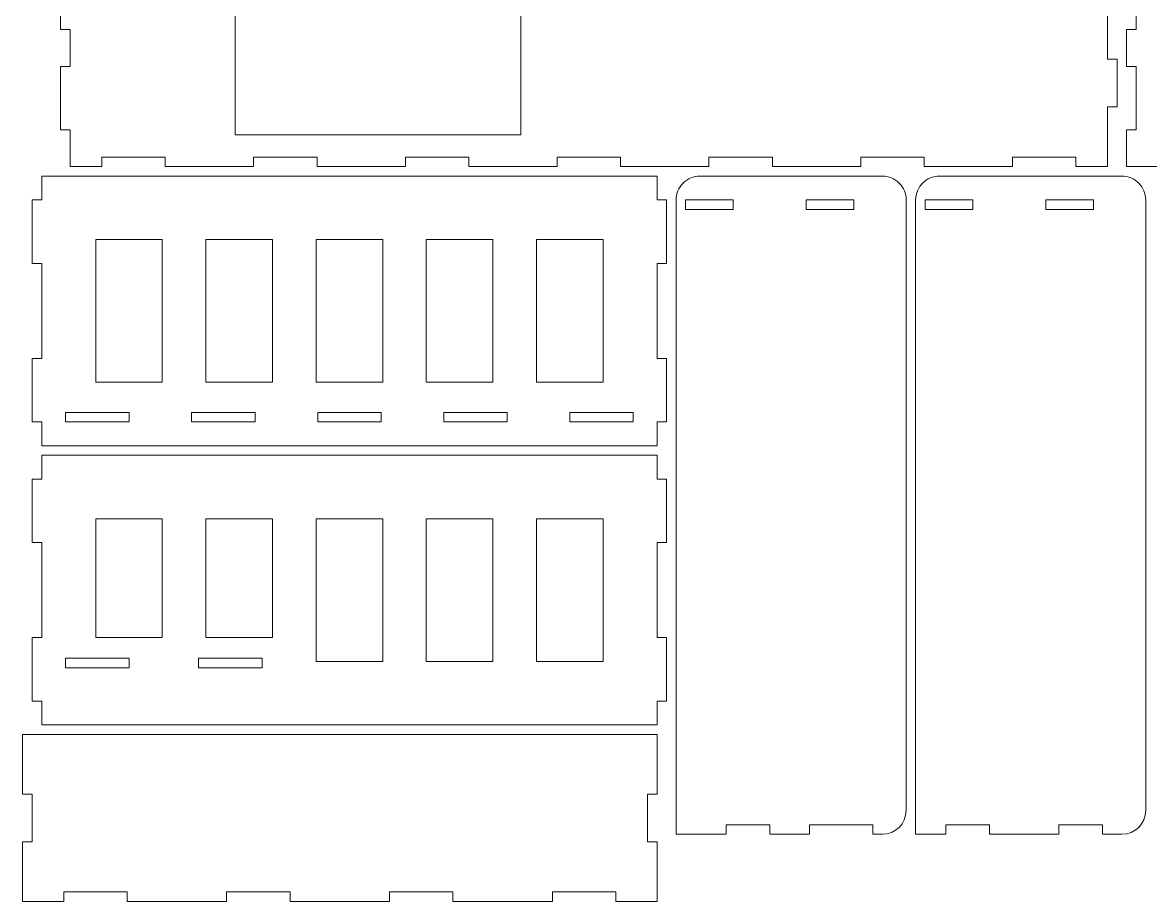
# Model space of a CAD drawing. Header units: millimetres. Extents: x -778 to 778, y -740 to 740.
# Drawn here: x -724 to -14, y -730 to -176 of the extents above; entities that cross this region are included whole.
import ezdxf

# ---------------------------------------------------------------- set-up
doc = ezdxf.new("R2010")
doc.units = ezdxf.units.MM
doc.header["$MEASUREMENT"] = 0
doc.layers.add('Layer 1', color=7, linetype='Continuous')

msp = doc.modelspace()

# ---------------------------------------------------------------- linework, layer by layer
at = {"layer": 'Layer 1', "color": 250, "lineweight": 20}
for points, knots in [([(411.5, 183.5), (411.5, 183.5), (411.5, 225.5), (411.5, 225.5), (411.5, 225.5), (411.5, 228.8803), (407.0632, 231.0337), (403.9041, 232.0283), (403.9041, 232.0283), (400.7449, 233.0229), (397.0828, 233.5), (393.5, 233.5), (393.5, 233.5), (393.5, 233.5), (389.5, 233.5), (389.5, 233.5), (389.5, 233.5), (385.919, 233.5), (382.9528, 233.2418), (379.0992, 232.0293), (379.0992, 232.0293), (375.2455, 230.8168), (371.5, 228.8811), (371.5, 225.5), (371.5, 225.5), (371.5, 225.5), (371.5, 49.5), (371.5, 49.5), (371.5, 49.5), (371.5, 49.5), (-22.5, 49.5), (-22.5, 49.5), (-22.5, 49.5), (-22.5, 49.5), (-22.5, 9.5), (-22.5, 9.5), (-22.5, 9.5), (-22.5, 9.5), (-28.5, 9.5), (-28.5, 9.5), (-28.5, 9.5), (-28.5, 9.5), (-28.5, -13.7), (-28.5, -13.7), (-28.5, -13.7), (-28.5, -13.7), (-22.5, -13.7), (-22.5, -13.7), (-22.5, -13.7), (-22.5, -13.7), (-22.5, -53.7), (-22.5, -53.7), (-22.5, -53.7), (-22.5, -53.7), (-28.5, -53.7), (-28.5, -53.7), (-28.5, -53.7), (-28.5, -53.7), (-28.5, -76.9), (-28.5, -76.9), (-28.5, -76.9), (-28.5, -76.9), (-22.5, -76.9), (-22.5, -76.9), (-22.5, -76.9), (-22.5, -76.9), (-22.5, -116.9), (-22.5, -116.9), (-22.5, -116.9), (-22.5, -116.9), (-28.5, -116.9), (-28.5, -116.9), (-28.5, -116.9), (-28.5, -116.9), (-28.5, -140.1), (-28.5, -140.1), (-28.5, -140.1), (-28.5, -140.1), (-22.5, -140.1), (-22.5, -140.1), (-22.5, -140.1), (-22.5, -140.1), (-22.5, -180.1), (-22.5, -180.1), (-22.5, -180.1), (-22.5, -180.1), (-28.5, -180.1), (-28.5, -180.1), (-28.5, -180.1), (-28.5, -180.1), (-28.5, -203.3), (-28.5, -203.3), (-28.5, -203.3), (-28.5, -203.3), (-22.5, -203.3), (-22.5, -203.3), (-22.5, -203.3), (-22.5, -203.3), (-22.5, -243.3), (-22.5, -243.3), (-22.5, -243.3), (-22.5, -243.3), (-28.5, -243.3), (-28.5, -243.3), (-28.5, -243.3), (-28.5, -243.3), (-28.5, -266.5), (-28.5, -266.5), (-28.5, -266.5), (-28.5, -266.5), (-2.5, -266.5), (-2.5, -266.5), (-2.5, -266.5), (-2.5, -266.5), (-2.5, -260.5), (-2.5, -260.5), (-2.5, -260.5), (-2.5, -260.5), (37.5, -260.5), (37.5, -260.5), (37.5, -260.5), (37.5, -260.5), (37.5, -266.5), (37.5, -266.5), (37.5, -266.5), (37.5, -266.5), (100.1667, -266.5), (100.1667, -266.5), (100.1667, -266.5), (100.1667, -266.5), (100.1667, -260.5), (100.1667, -260.5), (100.1667, -260.5), (100.1667, -260.5), (140.1667, -260.5), (140.1667, -260.5), (140.1667, -260.5), (140.1667, -260.5), (140.1667, -266.5), (140.1667, -266.5), (140.1667, -266.5), (140.1667, -266.5), (202.8333, -266.5), (202.8333, -266.5), (202.8333, -266.5), (202.8333, -266.5), (202.8333, -260.5), (202.8333, -260.5), (202.8333, -260.5), (202.8333, -260.5), (242.8333, -260.5), (242.8333, -260.5), (242.8333, -260.5), (242.8333, -260.5), (242.8333, -266.5), (242.8333, -266.5), (242.8333, -266.5), (242.8333, -266.5), (305.5, -266.5), (305.5, -266.5), (305.5, -266.5), (305.5, -266.5), (305.5, -260.5), (305.5, -260.5), (305.5, -260.5), (305.5, -260.5), (345.5, -260.5), (345.5, -260.5), (345.5, -260.5), (345.5, -260.5), (345.5, -266.5), (345.5, -266.5), (345.5, -266.5), (345.5, -266.5), (411.5, -266.5), (411.5, -266.5), (411.5, -266.5), (411.5, -266.5), (411.5, 13.5), (411.5, 13.5), (411.5, 13.5), (411.5, 13.5), (731.5, 13.5), (731.5, 13.5), (731.5, 13.5), (731.5, 13.5), (731.5, -266.5), (731.5, -266.5), (731.5, -266.5), (731.5, -266.5), (771.5, -266.5), (771.5, -266.5), (771.5, -266.5), (771.5, -266.5), (771.5, 225.5), (771.5, 225.5), (771.5, 225.5), (771.5, 228.8803), (767.0632, 231.0337), (763.9041, 232.0283), (763.9041, 232.0283), (760.7449, 233.0229), (757.0828, 233.5), (753.5, 233.5), (753.5, 233.5), (753.5, 233.5), (749.5, 233.5), (749.5, 233.5), (749.5, 233.5), (745.919, 233.5), (742.9528, 233.2418), (739.0992, 232.0293), (739.0992, 232.0293), (735.2455, 230.8168), (731.5, 228.8811), (731.5, 225.5), (731.5, 225.5), (731.5, 225.5), (731.5, 183.5), (731.5, 183.5), (731.5, 183.5), (731.5, 183.5), (411.5, 183.5), (411.5, 183.5)], [0, 0, 0, 0, 0.01754386, 0.01754386, 0.01754386, 0.01754386, 0.03508772, 0.03508772, 0.03508772, 0.03508772, 0.05263158, 0.05263158, 0.05263158, 0.05263158, 0.07017544, 0.07017544, 0.07017544, 0.07017544, 0.0877193, 0.0877193, 0.0877193, 0.0877193, 0.10526316, 0.10526316, 0.10526316, 0.10526316, 0.12280702, 0.12280702, 0.12280702, 0.12280702, 0.14035088, 0.14035088, 0.14035088, 0.14035088, 0.15789474, 0.15789474, 0.15789474, 0.15789474, 0.1754386, 0.1754386, 0.1754386, 0.1754386, 0.19298246, 0.19298246, 0.19298246, 0.19298246, 0.21052632, 0.21052632, 0.21052632, 0.21052632, 0.22807018, 0.22807018, 0.22807018, 0.22807018, 0.24561404, 0.24561404, 0.24561404, 0.24561404, 0.26315789, 0.26315789, 0.26315789, 0.26315789, 0.28070175, 0.28070175, 0.28070175, 0.28070175, 0.29824561, 0.29824561, 0.29824561, 0.29824561, 0.31578947, 0.31578947, 0.31578947, 0.31578947, 0.33333333, 0.33333333, 0.33333333, 0.33333333, 0.35087719, 0.35087719, 0.35087719, 0.35087719, 0.36842105, 0.36842105, 0.36842105, 0.36842105, 0.38596491, 0.38596491, 0.38596491, 0.38596491, 0.40350877, 0.40350877, 0.40350877, 0.40350877, 0.42105263, 0.42105263, 0.42105263, 0.42105263, 0.43859649, 0.43859649, 0.43859649, 0.43859649, 0.45614035, 0.45614035, 0.45614035, 0.45614035, 0.47368421, 0.47368421, 0.47368421, 0.47368421, 0.49122807, 0.49122807, 0.49122807, 0.49122807, 0.50877193, 0.50877193, 0.50877193, 0.50877193, 0.52631579, 0.52631579, 0.52631579, 0.52631579, 0.54385965, 0.54385965, 0.54385965, 0.54385965, 0.56140351, 0.56140351, 0.56140351, 0.56140351, 0.57894737, 0.57894737, 0.57894737, 0.57894737, 0.59649123, 0.59649123, 0.59649123, 0.59649123, 0.61403509, 0.61403509, 0.61403509, 0.61403509, 0.63157895, 0.63157895, 0.63157895, 0.63157895, 0.64912281, 0.64912281, 0.64912281, 0.64912281, 0.66666667, 0.66666667, 0.66666667, 0.66666667, 0.68421053, 0.68421053, 0.68421053, 0.68421053, 0.70175439, 0.70175439, 0.70175439, 0.70175439, 0.71929825, 0.71929825, 0.71929825, 0.71929825, 0.73684211, 0.73684211, 0.73684211, 0.73684211, 0.75438596, 0.75438596, 0.75438596, 0.75438596, 0.77192982, 0.77192982, 0.77192982, 0.77192982, 0.78947368, 0.78947368, 0.78947368, 0.78947368, 0.80701754, 0.80701754, 0.80701754, 0.80701754, 0.8245614, 0.8245614, 0.8245614, 0.8245614, 0.84210526, 0.84210526, 0.84210526, 0.84210526, 0.85964912, 0.85964912, 0.85964912, 0.85964912, 0.87719298, 0.87719298, 0.87719298, 0.87719298, 0.89473684, 0.89473684, 0.89473684, 0.89473684, 0.9122807, 0.9122807, 0.9122807, 0.9122807, 0.92982456, 0.92982456, 0.92982456, 0.92982456, 0.94736842, 0.94736842, 0.94736842, 0.94736842, 0.96491228, 0.96491228, 0.96491228, 0.96491228, 1, 1, 1, 1]), ([(-700.5, 181.5), (-700.5, 181.5), (-700.5, 9.5), (-700.5, 9.5), (-700.5, 9.5), (-700.5, 9.5), (-694.5, 9.5), (-694.5, 9.5), (-694.5, 9.5), (-694.5, 9.5), (-694.5, -13.7), (-694.5, -13.7), (-694.5, -13.7), (-694.5, -13.7), (-700.5, -13.7), (-700.5, -13.7), (-700.5, -13.7), (-700.5, -13.7), (-700.5, -53.7), (-700.5, -53.7), (-700.5, -53.7), (-700.5, -53.7), (-694.5, -53.7), (-694.5, -53.7), (-694.5, -53.7), (-694.5, -53.7), (-694.5, -76.9), (-694.5, -76.9), (-694.5, -76.9), (-694.5, -76.9), (-700.5, -76.9), (-700.5, -76.9), (-700.5, -76.9), (-700.5, -76.9), (-700.5, -116.9), (-700.5, -116.9), (-700.5, -116.9), (-700.5, -116.9), (-694.5, -116.9), (-694.5, -116.9), (-694.5, -116.9), (-694.5, -116.9), (-694.5, -140.1), (-694.5, -140.1), (-694.5, -140.1), (-694.5, -140.1), (-700.5, -140.1), (-700.5, -140.1), (-700.5, -140.1), (-700.5, -140.1), (-700.5, -180.1), (-700.5, -180.1), (-700.5, -180.1), (-700.5, -180.1), (-694.5, -180.1), (-694.5, -180.1), (-694.5, -180.1), (-694.5, -180.1), (-694.5, -203.3), (-694.5, -203.3), (-694.5, -203.3), (-694.5, -203.3), (-700.5, -203.3), (-700.5, -203.3), (-700.5, -203.3), (-700.5, -203.3), (-700.5, -243.3), (-700.5, -243.3), (-700.5, -243.3), (-700.5, -243.3), (-694.5, -243.3), (-694.5, -243.3), (-694.5, -243.3), (-694.5, -243.3), (-694.5, -266.5), (-694.5, -266.5), (-694.5, -266.5), (-694.5, -266.5), (-674.5, -266.5), (-674.5, -266.5), (-674.5, -266.5), (-674.5, -266.5), (-674.5, -260.5), (-674.5, -260.5), (-674.5, -260.5), (-674.5, -260.5), (-634.5, -260.5), (-634.5, -260.5), (-634.5, -260.5), (-634.5, -260.5), (-634.5, -266.5), (-634.5, -266.5), (-634.5, -266.5), (-634.5, -266.5), (-578.8333, -266.5), (-578.8333, -266.5), (-578.8333, -266.5), (-578.8333, -266.5), (-578.8333, -260.5), (-578.8333, -260.5), (-578.8333, -260.5), (-578.8333, -260.5), (-538.8333, -260.5), (-538.8333, -260.5), (-538.8333, -260.5), (-538.8333, -260.5), (-538.8333, -266.5), (-538.8333, -266.5), (-538.8333, -266.5), (-538.8333, -266.5), (-483.1667, -266.5), (-483.1667, -266.5), (-483.1667, -266.5), (-483.1667, -266.5), (-483.1667, -260.5), (-483.1667, -260.5), (-483.1667, -260.5), (-483.1667, -260.5), (-443.1667, -260.5), (-443.1667, -260.5), (-443.1667, -260.5), (-443.1667, -260.5), (-443.1667, -266.5), (-443.1667, -266.5), (-443.1667, -266.5), (-443.1667, -266.5), (-387.5, -266.5), (-387.5, -266.5), (-387.5, -266.5), (-387.5, -266.5), (-387.5, -260.5), (-387.5, -260.5), (-387.5, -260.5), (-387.5, -260.5), (-347.5, -260.5), (-347.5, -260.5), (-347.5, -260.5), (-347.5, -260.5), (-347.5, -266.5), (-347.5, -266.5), (-347.5, -266.5), (-347.5, -266.5), (-291.8333, -266.5), (-291.8333, -266.5), (-291.8333, -266.5), (-291.8333, -266.5), (-291.8333, -260.5), (-291.8333, -260.5), (-291.8333, -260.5), (-291.8333, -260.5), (-251.8333, -260.5), (-251.8333, -260.5), (-251.8333, -260.5), (-251.8333, -260.5), (-251.8333, -266.5), (-251.8333, -266.5), (-251.8333, -266.5), (-251.8333, -266.5), (-196.1667, -266.5), (-196.1667, -266.5), (-196.1667, -266.5), (-196.1667, -266.5), (-196.1667, -260.5), (-196.1667, -260.5), (-196.1667, -260.5), (-196.1667, -260.5), (-156.1667, -260.5), (-156.1667, -260.5), (-156.1667, -260.5), (-156.1667, -260.5), (-156.1667, -266.5), (-156.1667, -266.5), (-156.1667, -266.5), (-156.1667, -266.5), (-100.5, -266.5), (-100.5, -266.5), (-100.5, -266.5), (-100.5, -266.5), (-100.5, -260.5), (-100.5, -260.5), (-100.5, -260.5), (-100.5, -260.5), (-60.5, -260.5), (-60.5, -260.5), (-60.5, -260.5), (-60.5, -260.5), (-60.5, -266.5), (-60.5, -266.5), (-60.5, -266.5), (-60.5, -266.5), (-40.5, -266.5), (-40.5, -266.5), (-40.5, -266.5), (-40.5, -266.5), (-40.5, -228.8333), (-40.5, -228.8333), (-40.5, -228.8333), (-40.5, -228.8333), (-34.5, -228.8333), (-34.5, -228.8333), (-34.5, -228.8333), (-34.5, -228.8333), (-34.5, -198.8333), (-34.5, -198.8333), (-34.5, -198.8333), (-34.5, -198.8333), (-40.5, -198.8333), (-40.5, -198.8333), (-40.5, -198.8333), (-40.5, -198.8333), (-40.5, 10.8333), (-40.5, 10.8333), (-40.5, 10.8333), (-40.5, 14.2137), (-44.9368, 16.367), (-48.0959, 17.3616), (-48.0959, 17.3616), (-51.2551, 18.3562), (-54.9172, 18.8333), (-58.5, 18.8333), (-58.5, 18.8333), (-58.5, 18.8333), (-62.5, 18.8333), (-62.5, 18.8333), (-62.5, 18.8333), (-66.081, 18.8333), (-69.0472, 18.5751), (-72.9008, 17.3626), (-72.9008, 17.3626), (-76.7545, 16.1501), (-80.5, 14.2144), (-80.5, 10.8333), (-80.5, 10.8333), (-80.5, 10.8333), (-80.5, 2.8333), (-80.5, 2.8333), (-80.5, 2.8333), (-80.5, 2.8333), (-300.5, 183.5), (-300.5, 183.5), (-300.5, 183.5), (-300.5, 183.5), (-300.5, 181.5), (-300.5, 181.5), (-300.5, 181.5), (-300.5, 184.8803), (-304.9368, 187.0337), (-308.0959, 188.0283), (-308.0959, 188.0283), (-311.2551, 189.0229), (-314.9172, 189.5), (-318.5, 189.5), (-318.5, 189.5), (-318.5, 189.5), (-322.5, 189.5), (-322.5, 189.5), (-322.5, 189.5), (-326.081, 189.5), (-329.0472, 189.2418), (-332.9008, 188.0293), (-332.9008, 188.0293), (-336.7545, 186.8168), (-340.5, 184.8811), (-340.5, 181.5), (-340.5, 181.5), (-340.5, 181.5), (-340.5, 183.5), (-340.5, 183.5), (-340.5, 183.5), (-340.5, 183.5), (-660.5, 183.5), (-660.5, 183.5), (-660.5, 183.5), (-660.5, 183.5), (-660.5, 181.5), (-660.5, 181.5), (-660.5, 181.5), (-660.5, 184.8803), (-664.9368, 187.0337), (-668.0959, 188.0283), (-668.0959, 188.0283), (-671.2551, 189.0229), (-674.9172, 189.5), (-678.5, 189.5), (-678.5, 189.5), (-678.5, 189.5), (-682.5, 189.5), (-682.5, 189.5), (-682.5, 189.5), (-686.081, 189.5), (-689.0472, 189.2418), (-692.9008, 188.0293), (-692.9008, 188.0293), (-696.7545, 186.8168), (-700.5, 184.8811), (-700.5, 181.5)], [0, 0, 0, 0, 0.01333333, 0.01333333, 0.01333333, 0.01333333, 0.02666667, 0.02666667, 0.02666667, 0.02666667, 0.04, 0.04, 0.04, 0.04, 0.05333333, 0.05333333, 0.05333333, 0.05333333, 0.06666667, 0.06666667, 0.06666667, 0.06666667, 0.08, 0.08, 0.08, 0.08, 0.09333333, 0.09333333, 0.09333333, 0.09333333, 0.10666667, 0.10666667, 0.10666667, 0.10666667, 0.12, 0.12, 0.12, 0.12, 0.13333333, 0.13333333, 0.13333333, 0.13333333, 0.14666667, 0.14666667, 0.14666667, 0.14666667, 0.16, 0.16, 0.16, 0.16, 0.17333333, 0.17333333, 0.17333333, 0.17333333, 0.18666667, 0.18666667, 0.18666667, 0.18666667, 0.2, 0.2, 0.2, 0.2, 0.21333333, 0.21333333, 0.21333333, 0.21333333, 0.22666667, 0.22666667, 0.22666667, 0.22666667, 0.24, 0.24, 0.24, 0.24, 0.25333333, 0.25333333, 0.25333333, 0.25333333, 0.26666667, 0.26666667, 0.26666667, 0.26666667, 0.28, 0.28, 0.28, 0.28, 0.29333333, 0.29333333, 0.29333333, 0.29333333, 0.30666667, 0.30666667, 0.30666667, 0.30666667, 0.32, 0.32, 0.32, 0.32, 0.33333333, 0.33333333, 0.33333333, 0.33333333, 0.34666667, 0.34666667, 0.34666667, 0.34666667, 0.36, 0.36, 0.36, 0.36, 0.37333333, 0.37333333, 0.37333333, 0.37333333, 0.38666667, 0.38666667, 0.38666667, 0.38666667, 0.4, 0.4, 0.4, 0.4, 0.41333333, 0.41333333, 0.41333333, 0.41333333, 0.42666667, 0.42666667, 0.42666667, 0.42666667, 0.44, 0.44, 0.44, 0.44, 0.45333333, 0.45333333, 0.45333333, 0.45333333, 0.46666667, 0.46666667, 0.46666667, 0.46666667, 0.48, 0.48, 0.48, 0.48, 0.49333333, 0.49333333, 0.49333333, 0.49333333, 0.50666667, 0.50666667, 0.50666667, 0.50666667, 0.52, 0.52, 0.52, 0.52, 0.53333333, 0.53333333, 0.53333333, 0.53333333, 0.54666667, 0.54666667, 0.54666667, 0.54666667, 0.56, 0.56, 0.56, 0.56, 0.57333333, 0.57333333, 0.57333333, 0.57333333, 0.58666667, 0.58666667, 0.58666667, 0.58666667, 0.6, 0.6, 0.6, 0.6, 0.61333333, 0.61333333, 0.61333333, 0.61333333, 0.62666667, 0.62666667, 0.62666667, 0.62666667, 0.64, 0.64, 0.64, 0.64, 0.65333333, 0.65333333, 0.65333333, 0.65333333, 0.66666667, 0.66666667, 0.66666667, 0.66666667, 0.68, 0.68, 0.68, 0.68, 0.69333333, 0.69333333, 0.69333333, 0.69333333, 0.70666667, 0.70666667, 0.70666667, 0.70666667, 0.72, 0.72, 0.72, 0.72, 0.73333333, 0.73333333, 0.73333333, 0.73333333, 0.74666667, 0.74666667, 0.74666667, 0.74666667, 0.76, 0.76, 0.76, 0.76, 0.77333333, 0.77333333, 0.77333333, 0.77333333, 0.78666667, 0.78666667, 0.78666667, 0.78666667, 0.8, 0.8, 0.8, 0.8, 0.81333333, 0.81333333, 0.81333333, 0.81333333, 0.82666667, 0.82666667, 0.82666667, 0.82666667, 0.84, 0.84, 0.84, 0.84, 0.85333333, 0.85333333, 0.85333333, 0.85333333, 0.86666667, 0.86666667, 0.86666667, 0.86666667, 0.88, 0.88, 0.88, 0.88, 0.89333333, 0.89333333, 0.89333333, 0.89333333, 0.90666667, 0.90666667, 0.90666667, 0.90666667, 0.92, 0.92, 0.92, 0.92, 0.93333333, 0.93333333, 0.93333333, 0.93333333, 0.94666667, 0.94666667, 0.94666667, 0.94666667, 0.96, 0.96, 0.96, 0.96, 0.97333333, 0.97333333, 0.97333333, 0.97333333, 1, 1, 1, 1]), ([(-590.5, -116.5), (-590.5, -84.3461), (-573.3461, -54.6347), (-545.5, -38.5577), (-545.5, -38.5577), (-517.6539, -22.4808), (-483.3461, -22.4808), (-455.5, -38.5577), (-455.5, -38.5577), (-427.6539, -54.6347), (-410.5, -84.3461), (-410.5, -116.5), (-410.5, -116.5), (-410.5, -116.5), (-410.5, -246.5), (-410.5, -246.5), (-410.5, -246.5), (-410.5, -246.5), (-590.5, -246.5), (-590.5, -246.5), (-590.5, -246.5), (-590.5, -246.5), (-590.5, -116.5), (-590.5, -116.5)], [0, 0, 0, 0, 0.14285714, 0.14285714, 0.14285714, 0.14285714, 0.28571429, 0.28571429, 0.28571429, 0.28571429, 0.42857143, 0.42857143, 0.42857143, 0.42857143, 0.57142857, 0.57142857, 0.57142857, 0.57142857, 0.71428571, 0.71428571, 0.71428571, 0.71428571, 1, 1, 1, 1]), ([(-712.4, -442.5), (-712.4, -442.5), (-324.5, -442.5), (-324.5, -442.5), (-324.5, -442.5), (-324.5, -442.5), (-324.5, -427.5), (-324.5, -427.5), (-324.5, -427.5), (-324.5, -427.5), (-318.5, -427.5), (-318.5, -427.5), (-318.5, -427.5), (-318.5, -427.5), (-318.5, -387.5), (-318.5, -387.5), (-318.5, -387.5), (-318.5, -387.5), (-324.5, -387.5), (-324.5, -387.5), (-324.5, -387.5), (-324.5, -387.5), (-324.5, -327.5), (-324.5, -327.5), (-324.5, -327.5), (-324.5, -327.5), (-318.5, -327.5), (-318.5, -327.5), (-318.5, -327.5), (-318.5, -327.5), (-318.5, -287.5), (-318.5, -287.5), (-318.5, -287.5), (-318.5, -287.5), (-324.5, -287.5), (-324.5, -287.5), (-324.5, -287.5), (-324.5, -287.5), (-324.5, -272.5), (-324.5, -272.5), (-324.5, -272.5), (-324.5, -272.5), (-712.4, -272.5), (-712.4, -272.5), (-712.4, -272.5), (-712.4, -272.5), (-712.4, -287.5), (-712.4, -287.5), (-712.4, -287.5), (-712.4, -287.5), (-718.4, -287.5), (-718.4, -287.5), (-718.4, -287.5), (-718.4, -287.5), (-718.4, -327.5), (-718.4, -327.5), (-718.4, -327.5), (-718.4, -327.5), (-712.4, -327.5), (-712.4, -327.5), (-712.4, -327.5), (-712.4, -327.5), (-712.4, -387.5), (-712.4, -387.5), (-712.4, -387.5), (-712.4, -387.5), (-718.4, -387.5), (-718.4, -387.5), (-718.4, -387.5), (-718.4, -387.5), (-718.4, -427.5), (-718.4, -427.5), (-718.4, -427.5), (-718.4, -427.5), (-712.4, -427.5), (-712.4, -427.5), (-712.4, -427.5), (-712.4, -427.5), (-712.4, -442.5), (-712.4, -442.5)], [0, 0, 0, 0, 0.04761905, 0.04761905, 0.04761905, 0.04761905, 0.0952381, 0.0952381, 0.0952381, 0.0952381, 0.14285714, 0.14285714, 0.14285714, 0.14285714, 0.19047619, 0.19047619, 0.19047619, 0.19047619, 0.23809524, 0.23809524, 0.23809524, 0.23809524, 0.28571429, 0.28571429, 0.28571429, 0.28571429, 0.33333333, 0.33333333, 0.33333333, 0.33333333, 0.38095238, 0.38095238, 0.38095238, 0.38095238, 0.42857143, 0.42857143, 0.42857143, 0.42857143, 0.47619048, 0.47619048, 0.47619048, 0.47619048, 0.52380952, 0.52380952, 0.52380952, 0.52380952, 0.57142857, 0.57142857, 0.57142857, 0.57142857, 0.61904762, 0.61904762, 0.61904762, 0.61904762, 0.66666667, 0.66666667, 0.66666667, 0.66666667, 0.71428571, 0.71428571, 0.71428571, 0.71428571, 0.76190476, 0.76190476, 0.76190476, 0.76190476, 0.80952381, 0.80952381, 0.80952381, 0.80952381, 0.85714286, 0.85714286, 0.85714286, 0.85714286, 0.9047619, 0.9047619, 0.9047619, 0.9047619, 1, 1, 1, 1]), ([(-182.5, -272.5), (-182.5, -272.5), (-297.5, -272.5), (-297.5, -272.5), (-297.5, -272.5), (-301.4782, -272.5), (-305.2936, -274.0804), (-308.1066, -276.8934), (-308.1066, -276.8934), (-310.9196, -279.7064), (-312.5, -283.5218), (-312.5, -287.5), (-312.5, -287.5), (-312.5, -287.5), (-312.5, -687.5), (-312.5, -687.5), (-312.5, -687.5), (-312.5, -687.5), (-280.975, -687.5), (-280.975, -687.5), (-280.975, -687.5), (-280.975, -687.5), (-280.975, -681.5), (-280.975, -681.5), (-280.975, -681.5), (-280.975, -681.5), (-253.5, -681.5), (-253.5, -681.5), (-253.5, -681.5), (-253.5, -681.5), (-253.5, -687.5), (-253.5, -687.5), (-253.5, -687.5), (-253.5, -687.5), (-228.5, -687.5), (-228.5, -687.5), (-228.5, -687.5), (-228.5, -687.5), (-228.5, -681.5), (-228.5, -681.5), (-228.5, -681.5), (-228.5, -681.5), (-188.5, -681.5), (-188.5, -681.5), (-188.5, -681.5), (-188.5, -681.5), (-188.5, -687.5), (-188.5, -687.5), (-188.5, -687.5), (-188.5, -687.5), (-182.5, -687.5), (-182.5, -687.5), (-182.5, -687.5), (-174.2158, -687.5), (-167.5, -680.7843), (-167.5, -672.5), (-167.5, -672.5), (-167.5, -672.5), (-167.5, -287.5), (-167.5, -287.5), (-167.5, -287.5), (-167.5, -283.5218), (-169.0804, -279.7064), (-171.8934, -276.8934), (-171.8934, -276.8934), (-174.7064, -274.0804), (-178.5218, -272.5), (-182.5, -272.5)], [0, 0, 0, 0, 0.05555556, 0.05555556, 0.05555556, 0.05555556, 0.11111111, 0.11111111, 0.11111111, 0.11111111, 0.16666667, 0.16666667, 0.16666667, 0.16666667, 0.22222222, 0.22222222, 0.22222222, 0.22222222, 0.27777778, 0.27777778, 0.27777778, 0.27777778, 0.33333333, 0.33333333, 0.33333333, 0.33333333, 0.38888889, 0.38888889, 0.38888889, 0.38888889, 0.44444444, 0.44444444, 0.44444444, 0.44444444, 0.5, 0.5, 0.5, 0.5, 0.55555556, 0.55555556, 0.55555556, 0.55555556, 0.61111111, 0.61111111, 0.61111111, 0.61111111, 0.66666667, 0.66666667, 0.66666667, 0.66666667, 0.72222222, 0.72222222, 0.72222222, 0.72222222, 0.77777778, 0.77777778, 0.77777778, 0.77777778, 0.83333333, 0.83333333, 0.83333333, 0.83333333, 0.88888889, 0.88888889, 0.88888889, 0.88888889, 1, 1, 1, 1]), ([(-16.5, -672.5), (-16.5, -672.5), (-16.5, -287.5), (-16.5, -287.5), (-16.5, -287.5), (-16.5, -283.5218), (-18.0804, -279.7064), (-20.8934, -276.8934), (-20.8934, -276.8934), (-23.7064, -274.0804), (-27.5218, -272.5), (-31.5, -272.5), (-31.5, -272.5), (-31.5, -272.5), (-146.5, -272.5), (-146.5, -272.5), (-146.5, -272.5), (-150.4782, -272.5), (-154.2936, -274.0804), (-157.1066, -276.8934), (-157.1066, -276.8934), (-159.9196, -279.7064), (-161.5, -283.5218), (-161.5, -287.5), (-161.5, -287.5), (-161.5, -287.5), (-161.5, -687.5), (-161.5, -687.5), (-161.5, -687.5), (-161.5, -687.5), (-142.5, -687.5), (-142.5, -687.5), (-142.5, -687.5), (-142.5, -687.5), (-142.5, -681.5), (-142.5, -681.5), (-142.5, -681.5), (-142.5, -681.5), (-115.025, -681.5), (-115.025, -681.5), (-115.025, -681.5), (-115.025, -681.5), (-115.025, -687.5), (-115.025, -687.5), (-115.025, -687.5), (-115.025, -687.5), (-71.2375, -687.5), (-71.2375, -687.5), (-71.2375, -687.5), (-71.2375, -687.5), (-71.2375, -681.5), (-71.2375, -681.5), (-71.2375, -681.5), (-71.2375, -681.5), (-43.7625, -681.5), (-43.7625, -681.5), (-43.7625, -681.5), (-43.7625, -681.5), (-43.7625, -687.5), (-43.7625, -687.5), (-43.7625, -687.5), (-43.7625, -687.5), (-31.5, -687.5), (-31.5, -687.5), (-31.5, -687.5), (-23.2158, -687.5), (-16.5, -680.7843), (-16.5, -672.5)], [0, 0, 0, 0, 0.05555556, 0.05555556, 0.05555556, 0.05555556, 0.11111111, 0.11111111, 0.11111111, 0.11111111, 0.16666667, 0.16666667, 0.16666667, 0.16666667, 0.22222222, 0.22222222, 0.22222222, 0.22222222, 0.27777778, 0.27777778, 0.27777778, 0.27777778, 0.33333333, 0.33333333, 0.33333333, 0.33333333, 0.38888889, 0.38888889, 0.38888889, 0.38888889, 0.44444444, 0.44444444, 0.44444444, 0.44444444, 0.5, 0.5, 0.5, 0.5, 0.55555556, 0.55555556, 0.55555556, 0.55555556, 0.61111111, 0.61111111, 0.61111111, 0.61111111, 0.66666667, 0.66666667, 0.66666667, 0.66666667, 0.72222222, 0.72222222, 0.72222222, 0.72222222, 0.77777778, 0.77777778, 0.77777778, 0.77777778, 0.83333333, 0.83333333, 0.83333333, 0.83333333, 0.88888889, 0.88888889, 0.88888889, 0.88888889, 1, 1, 1, 1]), ([(-276.5, -293.5), (-276.5, -293.5), (-306.5, -293.5), (-306.5, -293.5), (-306.5, -293.5), (-306.5, -293.5), (-306.5, -287.5), (-306.5, -287.5), (-306.5, -287.5), (-306.5, -287.5), (-276.5, -287.5), (-276.5, -287.5), (-276.5, -287.5), (-276.5, -287.5), (-276.5, -293.5), (-276.5, -293.5)], [0, 0, 0, 0, 0.2, 0.2, 0.2, 0.2, 0.4, 0.4, 0.4, 0.4, 0.6, 0.6, 0.6, 0.6, 1, 1, 1, 1]), ([(-230.5, -293.5), (-230.5, -293.5), (-230.5, -287.5), (-230.5, -287.5), (-230.5, -287.5), (-230.5, -287.5), (-200.5, -287.5), (-200.5, -287.5), (-200.5, -287.5), (-200.5, -287.5), (-200.5, -293.5), (-200.5, -293.5), (-200.5, -293.5), (-200.5, -293.5), (-230.5, -293.5), (-230.5, -293.5)], [0, 0, 0, 0, 0.2, 0.2, 0.2, 0.2, 0.4, 0.4, 0.4, 0.4, 0.6, 0.6, 0.6, 0.6, 1, 1, 1, 1]), ([(-125.5, -293.5), (-125.5, -293.5), (-155.5, -293.5), (-155.5, -293.5), (-155.5, -293.5), (-155.5, -293.5), (-155.5, -287.5), (-155.5, -287.5), (-155.5, -287.5), (-155.5, -287.5), (-125.5, -287.5), (-125.5, -287.5), (-125.5, -287.5), (-125.5, -287.5), (-125.5, -293.5), (-125.5, -293.5)], [0, 0, 0, 0, 0.2, 0.2, 0.2, 0.2, 0.4, 0.4, 0.4, 0.4, 0.6, 0.6, 0.6, 0.6, 1, 1, 1, 1]), ([(-79.5, -293.5), (-79.5, -293.5), (-79.5, -287.5), (-79.5, -287.5), (-79.5, -287.5), (-79.5, -287.5), (-49.5, -287.5), (-49.5, -287.5), (-49.5, -287.5), (-49.5, -287.5), (-49.5, -293.5), (-49.5, -293.5), (-49.5, -293.5), (-49.5, -293.5), (-79.5, -293.5), (-79.5, -293.5)], [0, 0, 0, 0, 0.2, 0.2, 0.2, 0.2, 0.4, 0.4, 0.4, 0.4, 0.6, 0.6, 0.6, 0.6, 1, 1, 1, 1]), ([(-636.4, -312.5), (-636.4, -312.5), (-636.4, -402.5), (-636.4, -402.5), (-636.4, -402.5), (-636.4, -402.5), (-678.4, -402.5), (-678.4, -402.5), (-678.4, -402.5), (-678.4, -402.5), (-678.4, -312.5), (-678.4, -312.5), (-678.4, -312.5), (-678.4, -312.5), (-636.4, -312.5), (-636.4, -312.5)], [0, 0, 0, 0, 0.2, 0.2, 0.2, 0.2, 0.4, 0.4, 0.4, 0.4, 0.6, 0.6, 0.6, 0.6, 1, 1, 1, 1]), ([(-566.925, -312.5), (-566.925, -312.5), (-566.925, -402.5), (-566.925, -402.5), (-566.925, -402.5), (-566.925, -402.5), (-608.925, -402.5), (-608.925, -402.5), (-608.925, -402.5), (-608.925, -402.5), (-608.925, -312.5), (-608.925, -312.5), (-608.925, -312.5), (-608.925, -312.5), (-566.925, -312.5), (-566.925, -312.5)], [0, 0, 0, 0, 0.2, 0.2, 0.2, 0.2, 0.4, 0.4, 0.4, 0.4, 0.6, 0.6, 0.6, 0.6, 1, 1, 1, 1]), ([(-497.45, -312.5), (-497.45, -312.5), (-497.45, -402.5), (-497.45, -402.5), (-497.45, -402.5), (-497.45, -402.5), (-539.45, -402.5), (-539.45, -402.5), (-539.45, -402.5), (-539.45, -402.5), (-539.45, -312.5), (-539.45, -312.5), (-539.45, -312.5), (-539.45, -312.5), (-497.45, -312.5), (-497.45, -312.5)], [0, 0, 0, 0, 0.2, 0.2, 0.2, 0.2, 0.4, 0.4, 0.4, 0.4, 0.6, 0.6, 0.6, 0.6, 1, 1, 1, 1]), ([(-427.975, -312.5), (-427.975, -312.5), (-427.975, -402.5), (-427.975, -402.5), (-427.975, -402.5), (-427.975, -402.5), (-469.975, -402.5), (-469.975, -402.5), (-469.975, -402.5), (-469.975, -402.5), (-469.975, -312.5), (-469.975, -312.5), (-469.975, -312.5), (-469.975, -312.5), (-427.975, -312.5), (-427.975, -312.5)], [0, 0, 0, 0, 0.2, 0.2, 0.2, 0.2, 0.4, 0.4, 0.4, 0.4, 0.6, 0.6, 0.6, 0.6, 1, 1, 1, 1]), ([(-400.5, -312.5), (-400.5, -312.5), (-358.5, -312.5), (-358.5, -312.5), (-358.5, -312.5), (-358.5, -312.5), (-358.5, -402.5), (-358.5, -402.5), (-358.5, -402.5), (-358.5, -402.5), (-400.5, -402.5), (-400.5, -402.5), (-400.5, -402.5), (-400.5, -402.5), (-400.5, -312.5), (-400.5, -312.5)], [0, 0, 0, 0, 0.2, 0.2, 0.2, 0.2, 0.4, 0.4, 0.4, 0.4, 0.6, 0.6, 0.6, 0.6, 1, 1, 1, 1]), ([(-657.4, -421.5), (-657.4, -421.5), (-657.4, -427.5), (-657.4, -427.5), (-657.4, -427.5), (-657.4, -427.5), (-697.4, -427.5), (-697.4, -427.5), (-697.4, -427.5), (-697.4, -427.5), (-697.4, -421.5), (-697.4, -421.5), (-697.4, -421.5), (-697.4, -421.5), (-657.4, -421.5), (-657.4, -421.5)], [0, 0, 0, 0, 0.2, 0.2, 0.2, 0.2, 0.4, 0.4, 0.4, 0.4, 0.6, 0.6, 0.6, 0.6, 1, 1, 1, 1]), ([(-577.925, -421.5), (-577.925, -421.5), (-577.925, -427.5), (-577.925, -427.5), (-577.925, -427.5), (-577.925, -427.5), (-617.925, -427.5), (-617.925, -427.5), (-617.925, -427.5), (-617.925, -427.5), (-617.925, -421.5), (-617.925, -421.5), (-617.925, -421.5), (-617.925, -421.5), (-577.925, -421.5), (-577.925, -421.5)], [0, 0, 0, 0, 0.2, 0.2, 0.2, 0.2, 0.4, 0.4, 0.4, 0.4, 0.6, 0.6, 0.6, 0.6, 1, 1, 1, 1]), ([(-498.45, -421.5), (-498.45, -421.5), (-498.45, -427.5), (-498.45, -427.5), (-498.45, -427.5), (-498.45, -427.5), (-538.45, -427.5), (-538.45, -427.5), (-538.45, -427.5), (-538.45, -427.5), (-538.45, -421.5), (-538.45, -421.5), (-538.45, -421.5), (-538.45, -421.5), (-498.45, -421.5), (-498.45, -421.5)], [0, 0, 0, 0, 0.2, 0.2, 0.2, 0.2, 0.4, 0.4, 0.4, 0.4, 0.6, 0.6, 0.6, 0.6, 1, 1, 1, 1]), ([(-418.975, -421.5), (-418.975, -421.5), (-418.975, -427.5), (-418.975, -427.5), (-418.975, -427.5), (-418.975, -427.5), (-458.975, -427.5), (-458.975, -427.5), (-458.975, -427.5), (-458.975, -427.5), (-458.975, -421.5), (-458.975, -421.5), (-458.975, -421.5), (-458.975, -421.5), (-418.975, -421.5), (-418.975, -421.5)], [0, 0, 0, 0, 0.2, 0.2, 0.2, 0.2, 0.4, 0.4, 0.4, 0.4, 0.6, 0.6, 0.6, 0.6, 1, 1, 1, 1]), ([(-379.5, -421.5), (-379.5, -421.5), (-339.5, -421.5), (-339.5, -421.5), (-339.5, -421.5), (-339.5, -421.5), (-339.5, -427.5), (-339.5, -427.5), (-339.5, -427.5), (-339.5, -427.5), (-379.5, -427.5), (-379.5, -427.5), (-379.5, -427.5), (-379.5, -427.5), (-379.5, -421.5), (-379.5, -421.5)], [0, 0, 0, 0, 0.2, 0.2, 0.2, 0.2, 0.4, 0.4, 0.4, 0.4, 0.6, 0.6, 0.6, 0.6, 1, 1, 1, 1]), ([(-324.5, -448.5), (-324.5, -448.5), (-712.4, -448.5), (-712.4, -448.5), (-712.4, -448.5), (-712.4, -448.5), (-712.4, -463.5), (-712.4, -463.5), (-712.4, -463.5), (-712.4, -463.5), (-718.4, -463.5), (-718.4, -463.5), (-718.4, -463.5), (-718.4, -463.5), (-718.4, -503.5), (-718.4, -503.5), (-718.4, -503.5), (-718.4, -503.5), (-712.4, -503.5), (-712.4, -503.5), (-712.4, -503.5), (-712.4, -503.5), (-712.4, -563.5), (-712.4, -563.5), (-712.4, -563.5), (-712.4, -563.5), (-718.4, -563.5), (-718.4, -563.5), (-718.4, -563.5), (-718.4, -563.5), (-718.4, -603.5), (-718.4, -603.5), (-718.4, -603.5), (-718.4, -603.5), (-712.4, -603.5), (-712.4, -603.5), (-712.4, -603.5), (-712.4, -603.5), (-712.4, -618.5), (-712.4, -618.5), (-712.4, -618.5), (-712.4, -618.5), (-324.5, -618.5), (-324.5, -618.5), (-324.5, -618.5), (-324.5, -618.5), (-324.5, -603.5), (-324.5, -603.5), (-324.5, -603.5), (-324.5, -603.5), (-318.5, -603.5), (-318.5, -603.5), (-318.5, -603.5), (-318.5, -603.5), (-318.5, -563.5), (-318.5, -563.5), (-318.5, -563.5), (-318.5, -563.5), (-324.5, -563.5), (-324.5, -563.5), (-324.5, -563.5), (-324.5, -563.5), (-324.5, -503.5), (-324.5, -503.5), (-324.5, -503.5), (-324.5, -503.5), (-318.5, -503.5), (-318.5, -503.5), (-318.5, -503.5), (-318.5, -503.5), (-318.5, -463.5), (-318.5, -463.5), (-318.5, -463.5), (-318.5, -463.5), (-324.5, -463.5), (-324.5, -463.5), (-324.5, -463.5), (-324.5, -463.5), (-324.5, -448.5), (-324.5, -448.5)], [0, 0, 0, 0, 0.04761905, 0.04761905, 0.04761905, 0.04761905, 0.0952381, 0.0952381, 0.0952381, 0.0952381, 0.14285714, 0.14285714, 0.14285714, 0.14285714, 0.19047619, 0.19047619, 0.19047619, 0.19047619, 0.23809524, 0.23809524, 0.23809524, 0.23809524, 0.28571429, 0.28571429, 0.28571429, 0.28571429, 0.33333333, 0.33333333, 0.33333333, 0.33333333, 0.38095238, 0.38095238, 0.38095238, 0.38095238, 0.42857143, 0.42857143, 0.42857143, 0.42857143, 0.47619048, 0.47619048, 0.47619048, 0.47619048, 0.52380952, 0.52380952, 0.52380952, 0.52380952, 0.57142857, 0.57142857, 0.57142857, 0.57142857, 0.61904762, 0.61904762, 0.61904762, 0.61904762, 0.66666667, 0.66666667, 0.66666667, 0.66666667, 0.71428571, 0.71428571, 0.71428571, 0.71428571, 0.76190476, 0.76190476, 0.76190476, 0.76190476, 0.80952381, 0.80952381, 0.80952381, 0.80952381, 0.85714286, 0.85714286, 0.85714286, 0.85714286, 0.9047619, 0.9047619, 0.9047619, 0.9047619, 1, 1, 1, 1]), ([(-636.4, -488.5), (-636.4, -488.5), (-636.4, -563.5), (-636.4, -563.5), (-636.4, -563.5), (-636.4, -563.5), (-678.4, -563.5), (-678.4, -563.5), (-678.4, -563.5), (-678.4, -563.5), (-678.4, -488.5), (-678.4, -488.5), (-678.4, -488.5), (-678.4, -488.5), (-636.4, -488.5), (-636.4, -488.5)], [0, 0, 0, 0, 0.2, 0.2, 0.2, 0.2, 0.4, 0.4, 0.4, 0.4, 0.6, 0.6, 0.6, 0.6, 1, 1, 1, 1]), ([(-608.925, -488.5), (-608.925, -488.5), (-566.925, -488.5), (-566.925, -488.5), (-566.925, -488.5), (-566.925, -488.5), (-566.925, -563.5), (-566.925, -563.5), (-566.925, -563.5), (-566.925, -563.5), (-608.925, -563.5), (-608.925, -563.5), (-608.925, -563.5), (-608.925, -563.5), (-608.925, -488.5), (-608.925, -488.5)], [0, 0, 0, 0, 0.2, 0.2, 0.2, 0.2, 0.4, 0.4, 0.4, 0.4, 0.6, 0.6, 0.6, 0.6, 1, 1, 1, 1]), ([(-539.45, -488.5), (-539.45, -488.5), (-497.45, -488.5), (-497.45, -488.5), (-497.45, -488.5), (-497.45, -488.5), (-497.45, -578.5), (-497.45, -578.5), (-497.45, -578.5), (-497.45, -578.5), (-539.45, -578.5), (-539.45, -578.5), (-539.45, -578.5), (-539.45, -578.5), (-539.45, -488.5), (-539.45, -488.5)], [0, 0, 0, 0, 0.2, 0.2, 0.2, 0.2, 0.4, 0.4, 0.4, 0.4, 0.6, 0.6, 0.6, 0.6, 1, 1, 1, 1]), ([(-469.975, -578.5), (-469.975, -578.5), (-469.975, -488.5), (-469.975, -488.5), (-469.975, -488.5), (-469.975, -488.5), (-427.975, -488.5), (-427.975, -488.5), (-427.975, -488.5), (-427.975, -488.5), (-427.975, -578.5), (-427.975, -578.5), (-427.975, -578.5), (-427.975, -578.5), (-469.975, -578.5), (-469.975, -578.5)], [0, 0, 0, 0, 0.2, 0.2, 0.2, 0.2, 0.4, 0.4, 0.4, 0.4, 0.6, 0.6, 0.6, 0.6, 1, 1, 1, 1]), ([(-400.5, -578.5), (-400.5, -578.5), (-400.5, -488.5), (-400.5, -488.5), (-400.5, -488.5), (-400.5, -488.5), (-358.5, -488.5), (-358.5, -488.5), (-358.5, -488.5), (-358.5, -488.5), (-358.5, -578.5), (-358.5, -578.5), (-358.5, -578.5), (-358.5, -578.5), (-400.5, -578.5), (-400.5, -578.5)], [0, 0, 0, 0, 0.2, 0.2, 0.2, 0.2, 0.4, 0.4, 0.4, 0.4, 0.6, 0.6, 0.6, 0.6, 1, 1, 1, 1]), ([(-697.4, -576.5), (-697.4, -576.5), (-657.4, -576.5), (-657.4, -576.5), (-657.4, -576.5), (-657.4, -576.5), (-657.4, -582.5), (-657.4, -582.5), (-657.4, -582.5), (-657.4, -582.5), (-697.4, -582.5), (-697.4, -582.5), (-697.4, -582.5), (-697.4, -582.5), (-697.4, -576.5), (-697.4, -576.5)], [0, 0, 0, 0, 0.2, 0.2, 0.2, 0.2, 0.4, 0.4, 0.4, 0.4, 0.6, 0.6, 0.6, 0.6, 1, 1, 1, 1]), ([(-613.5, -576.5), (-613.5, -576.5), (-573.5, -576.5), (-573.5, -576.5), (-573.5, -576.5), (-573.5, -576.5), (-573.5, -582.5), (-573.5, -582.5), (-573.5, -582.5), (-573.5, -582.5), (-613.5, -582.5), (-613.5, -582.5), (-613.5, -582.5), (-613.5, -582.5), (-613.5, -576.5), (-613.5, -576.5)], [0, 0, 0, 0, 0.2, 0.2, 0.2, 0.2, 0.4, 0.4, 0.4, 0.4, 0.6, 0.6, 0.6, 0.6, 1, 1, 1, 1]), ([(-324.5, -624.5), (-324.5, -624.5), (-724.5, -624.5), (-724.5, -624.5), (-724.5, -624.5), (-724.5, -624.5), (-724.5, -662.1667), (-724.5, -662.1667), (-724.5, -662.1667), (-724.5, -662.1667), (-718.5, -662.1667), (-718.5, -662.1667), (-718.5, -662.1667), (-718.5, -662.1667), (-718.5, -692.1667), (-718.5, -692.1667), (-718.5, -692.1667), (-718.5, -692.1667), (-724.5, -692.1667), (-724.5, -692.1667), (-724.5, -692.1667), (-724.5, -692.1667), (-724.5, -729.8334), (-724.5, -729.8334), (-724.5, -729.8334), (-724.5, -729.8334), (-698.5, -729.8334), (-698.5, -729.8334), (-698.5, -729.8334), (-698.5, -729.8334), (-698.5, -723.8334), (-698.5, -723.8334), (-698.5, -723.8334), (-698.5, -723.8334), (-658.5, -723.8334), (-658.5, -723.8334), (-658.5, -723.8334), (-658.5, -723.8334), (-658.5, -729.8334), (-658.5, -729.8334), (-658.5, -729.8334), (-658.5, -729.8334), (-595.8333, -729.8334), (-595.8333, -729.8334), (-595.8333, -729.8334), (-595.8333, -729.8334), (-595.8333, -723.8334), (-595.8333, -723.8334), (-595.8333, -723.8334), (-595.8333, -723.8334), (-555.8333, -723.8334), (-555.8333, -723.8334), (-555.8333, -723.8334), (-555.8333, -723.8334), (-555.8333, -729.8334), (-555.8333, -729.8334), (-555.8333, -729.8334), (-555.8333, -729.8334), (-493.1667, -729.8334), (-493.1667, -729.8334), (-493.1667, -729.8334), (-493.1667, -729.8334), (-493.1667, -723.8334), (-493.1667, -723.8334), (-493.1667, -723.8334), (-493.1667, -723.8334), (-453.1667, -723.8334), (-453.1667, -723.8334), (-453.1667, -723.8334), (-453.1667, -723.8334), (-453.1667, -729.8334), (-453.1667, -729.8334), (-453.1667, -729.8334), (-453.1667, -729.8334), (-390.5, -729.8334), (-390.5, -729.8334), (-390.5, -729.8334), (-390.5, -729.8334), (-390.5, -723.8334), (-390.5, -723.8334), (-390.5, -723.8334), (-390.5, -723.8334), (-350.5, -723.8334), (-350.5, -723.8334), (-350.5, -723.8334), (-350.5, -723.8334), (-350.5, -729.8334), (-350.5, -729.8334), (-350.5, -729.8334), (-350.5, -729.8334), (-324.5, -729.8334), (-324.5, -729.8334), (-324.5, -729.8334), (-324.5, -729.8334), (-324.5, -692.1667), (-324.5, -692.1667), (-324.5, -692.1667), (-324.5, -692.1667), (-330.5, -692.1667), (-330.5, -692.1667), (-330.5, -692.1667), (-330.5, -692.1667), (-330.5, -662.1667), (-330.5, -662.1667), (-330.5, -662.1667), (-330.5, -662.1667), (-324.5, -662.1667), (-324.5, -662.1667), (-324.5, -662.1667), (-324.5, -662.1667), (-324.5, -624.5), (-324.5, -624.5)], [0, 0, 0, 0, 0.03448276, 0.03448276, 0.03448276, 0.03448276, 0.06896552, 0.06896552, 0.06896552, 0.06896552, 0.10344828, 0.10344828, 0.10344828, 0.10344828, 0.13793103, 0.13793103, 0.13793103, 0.13793103, 0.17241379, 0.17241379, 0.17241379, 0.17241379, 0.20689655, 0.20689655, 0.20689655, 0.20689655, 0.24137931, 0.24137931, 0.24137931, 0.24137931, 0.27586207, 0.27586207, 0.27586207, 0.27586207, 0.31034483, 0.31034483, 0.31034483, 0.31034483, 0.34482759, 0.34482759, 0.34482759, 0.34482759, 0.37931034, 0.37931034, 0.37931034, 0.37931034, 0.4137931, 0.4137931, 0.4137931, 0.4137931, 0.44827586, 0.44827586, 0.44827586, 0.44827586, 0.48275862, 0.48275862, 0.48275862, 0.48275862, 0.51724138, 0.51724138, 0.51724138, 0.51724138, 0.55172414, 0.55172414, 0.55172414, 0.55172414, 0.5862069, 0.5862069, 0.5862069, 0.5862069, 0.62068966, 0.62068966, 0.62068966, 0.62068966, 0.65517241, 0.65517241, 0.65517241, 0.65517241, 0.68965517, 0.68965517, 0.68965517, 0.68965517, 0.72413793, 0.72413793, 0.72413793, 0.72413793, 0.75862069, 0.75862069, 0.75862069, 0.75862069, 0.79310345, 0.79310345, 0.79310345, 0.79310345, 0.82758621, 0.82758621, 0.82758621, 0.82758621, 0.86206897, 0.86206897, 0.86206897, 0.86206897, 0.89655172, 0.89655172, 0.89655172, 0.89655172, 0.93103448, 0.93103448, 0.93103448, 0.93103448, 1, 1, 1, 1])]:
    msp.add_open_spline(points, degree=3, knots=knots, dxfattribs=at)

doc.saveas('drawing.dxf')
